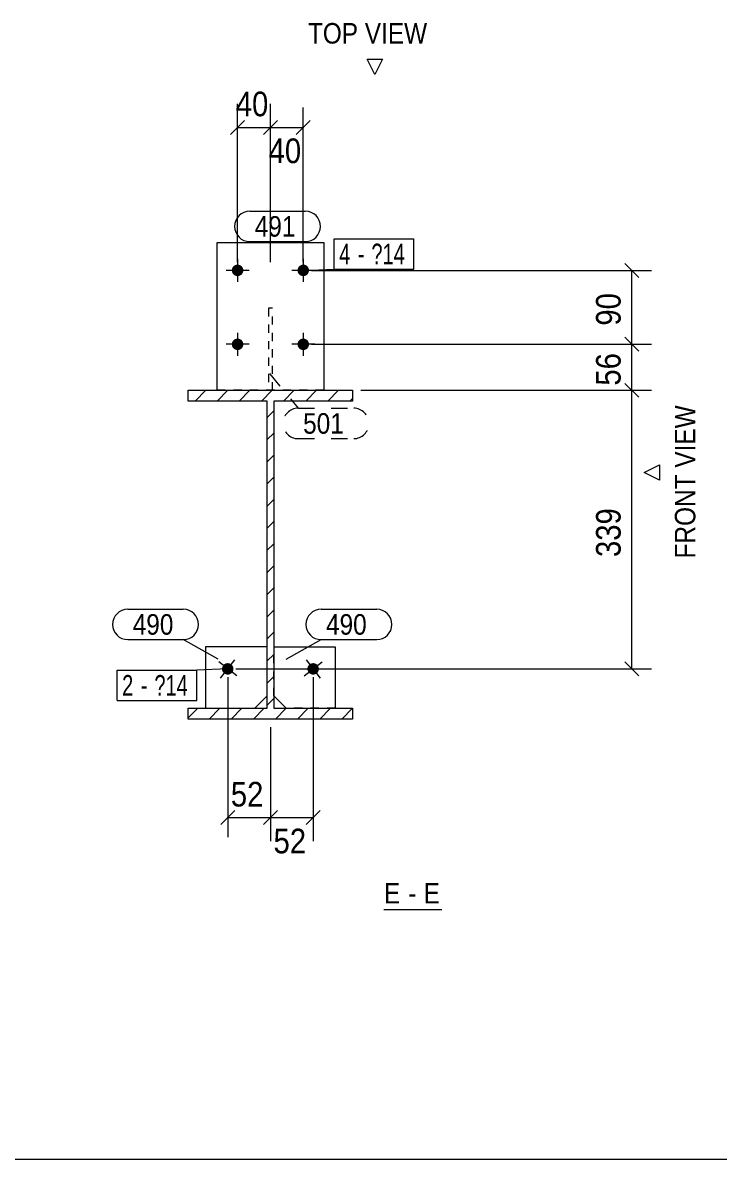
# Model space of a CAD drawing. Header units: millimetres. Extents: x 2 to 1174, y 1 to 825.
# Drawn here: x 644 to 728.8, y 5 to 143.3 of the extents above; entities that cross this region are included whole.
import ezdxf

# ---------------------------------------------------------------- set-up
doc = ezdxf.new("R2010")
doc.units = ezdxf.units.MM
for name, pattern in [('XKITLINE00', [0]), ('XKITLINE01', [4, 1, -1, 1, -1]), ('XKITLINE02', [4, 2, -2])]:
    doc.linetypes.add(name, pattern=pattern)
for name, color, linetype, lineweight in [('Bolt', 3, 'Continuous', 0), ('BoltMark', 7, 'Continuous', 0), ('Dimensions', 7, 'Continuous', 0), ('DrawingSheet', 5, 'Continuous', 0), ('OtherObjectType', 7, 'Continuous', 0), ('Part', 2, 'Continuous', 0), ('PartMark', 7, 'Continuous', 0)]:
    doc.layers.add(name, color=color, linetype=linetype, lineweight=lineweight)
doc.styles.add('ARIAL', font='ARIAL.TTF')
doc.styles.add('ARIAL_NARROW', font='ARIALN.TTF')

# ---------------------------------------------------------------- blocks, each defined once
blk = doc.blocks.new('*A2')
at = {"layer": 'Part', "color": 7, "linetype": 'XKITLINE00', "lineweight": 0}
for p, q in [((664.96, 97.28), (666.26, 98.58)), ((667.65, 97.28), (668.95, 98.58)), ((670.34, 97.28), (671.64, 98.58)), ((673.04, 97.28), (674.34, 98.58)), ((675.73, 97.28), (677.03, 98.58)), ((678.43, 97.28), (679.73, 98.58)), ((681.12, 97.28), (682.42, 98.58)), ((683.81, 97.28), (684.13, 97.6)), ((673.73, 95.28), (674.53, 96.08)), ((673.73, 92.58), (674.53, 93.38)), ((673.73, 89.89), (674.53, 90.69)), ((673.73, 87.2), (674.53, 88)), ((673.73, 84.5), (674.53, 85.3)), ((673.73, 81.81), (674.53, 82.61)), ((673.73, 79.11), (674.53, 79.91)), ((673.73, 76.42), (674.53, 77.22)), ((673.73, 73.73), (674.53, 74.53)), ((673.73, 71.03), (674.53, 71.83)), ((673.73, 68.34), (674.53, 69.14)), ((673.73, 65.64), (674.53, 66.44)), ((673.73, 62.95), (674.53, 63.75)), ((673.73, 60.26), (674.53, 61.06)), ((664.13, 58.74), (665.27, 59.88)), ((666.67, 58.58), (667.97, 59.88)), ((669.36, 58.58), (670.66, 59.88)), ((672.05, 58.58), (673.35, 59.88)), ((674.75, 58.58), (676.05, 59.88)), ((677.44, 58.58), (678.74, 59.88)), ((680.14, 58.58), (681.44, 59.88)), ((682.83, 58.58), (684.13, 59.88)), ((684.13, 59.88), (684.13, 59.88))]:
    blk.add_line(p, q, dxfattribs=at)
blk = doc.blocks.new('*A165')
at = {"layer": 'Bolt'}
blk.add_hatch(color=3, dxfattribs=at).paths.add_polyline_path([(668.47, 64.15), (668.45, 64.17), (668.43, 64.2), (668.4, 64.22), (668.38, 64.25), (668.36, 64.27), (668.34, 64.3), (668.32, 64.33), (668.31, 64.36), (668.29, 64.39), (668.28, 64.43), (668.27, 64.46), (668.26, 64.49), (668.25, 64.52), (668.24, 64.56), (668.24, 64.59), (668.23, 64.63), (668.23, 64.66), (668.23, 64.69), (668.23, 64.73), (668.24, 64.76), (668.24, 64.8), (668.25, 64.83), (668.26, 64.86), (668.27, 64.9), (668.28, 64.93), (668.29, 64.96), (668.31, 64.99), (668.32, 65.02), (668.34, 65.05), (668.36, 65.08), (668.38, 65.11), (668.4, 65.14), (668.42, 65.16), (668.45, 65.19), (668.47, 65.21), (668.5, 65.23), (668.53, 65.25), (668.56, 65.27), (668.59, 65.29), (668.62, 65.3), (668.65, 65.32), (668.68, 65.33), (668.71, 65.34), (668.74, 65.35), (668.78, 65.36), (668.81, 65.37), (668.84, 65.37), (668.88, 65.38), (668.91, 65.38), (668.95, 65.38), (668.98, 65.38), (669.02, 65.37), (669.05, 65.37), (669.08, 65.36), (669.12, 65.35), (669.15, 65.34), (669.18, 65.33), (669.21, 65.32), (669.24, 65.3), (669.28, 65.29), (669.3, 65.27), (669.33, 65.25), (669.36, 65.23), (669.39, 65.21), (669.41, 65.19), (669.44, 65.16), (669.46, 65.14), (669.48, 65.11), (669.5, 65.08), (669.52, 65.05), (669.54, 65.03), (669.56, 64.99), (669.57, 64.96), (669.58, 64.93), (669.6, 64.9), (669.61, 64.87), (669.61, 64.83), (669.62, 64.8), (669.63, 64.77), (669.63, 64.73), (669.63, 64.7), (669.63, 64.66), (669.63, 64.63), (669.63, 64.59), (669.62, 64.56), (669.61, 64.53), (669.61, 64.49), (669.6, 64.46), (669.58, 64.43), (669.57, 64.4), (669.56, 64.37), (669.54, 64.34), (669.52, 64.31), (669.5, 64.28), (669.48, 64.25), (669.46, 64.22), (669.44, 64.2), (669.41, 64.17), (669.39, 64.15), (669.36, 64.13), (669.34, 64.11), (669.31, 64.09), (669.28, 64.07), (669.25, 64.05), (669.22, 64.04), (669.18, 64.03), (669.15, 64.01), (669.12, 64), (669.09, 64), (669.05, 63.99), (669.02, 63.98), (668.98, 63.98), (668.95, 63.98), (668.92, 63.98), (668.88, 63.98), (668.85, 63.98), (668.81, 63.99), (668.78, 64), (668.75, 64), (668.71, 64.01), (668.68, 64.03), (668.65, 64.04), (668.62, 64.05), (668.59, 64.07), (668.56, 64.09), (668.53, 64.11), (668.5, 64.13)], flags=17)
at = {"layer": 'Bolt', "color": 3, "linetype": 'XKITLINE00', "lineweight": 0}
for p, q in [((670.04, 63.82), (667.83, 65.54)), ((668.07, 63.57), (669.79, 65.78))]:
    blk.add_line(p, q, dxfattribs=at)
blk = doc.blocks.new('*A166')
at = {"layer": 'Bolt'}
blk.add_hatch(color=3, dxfattribs=at).paths.add_polyline_path([(678.93, 65.25), (678.96, 65.27), (678.99, 65.29), (679.02, 65.3), (679.05, 65.32), (679.08, 65.33), (679.11, 65.34), (679.15, 65.35), (679.18, 65.36), (679.21, 65.37), (679.25, 65.37), (679.28, 65.38), (679.32, 65.38), (679.35, 65.38), (679.38, 65.38), (679.42, 65.37), (679.45, 65.37), (679.49, 65.36), (679.52, 65.35), (679.55, 65.34), (679.58, 65.33), (679.62, 65.32), (679.65, 65.3), (679.68, 65.29), (679.71, 65.27), (679.74, 65.25), (679.76, 65.23), (679.79, 65.21), (679.81, 65.19), (679.84, 65.16), (679.86, 65.14), (679.88, 65.11), (679.9, 65.08), (679.92, 65.05), (679.94, 65.02), (679.96, 64.99), (679.97, 64.96), (679.98, 64.93), (680, 64.9), (680.01, 64.86), (680.01, 64.83), (680.02, 64.8), (680.03, 64.76), (680.03, 64.73), (680.03, 64.69), (680.03, 64.66), (680.03, 64.63), (680.03, 64.59), (680.02, 64.56), (680.01, 64.52), (680.01, 64.49), (680, 64.46), (679.98, 64.43), (679.97, 64.39), (679.96, 64.36), (679.94, 64.33), (679.92, 64.3), (679.9, 64.27), (679.88, 64.25), (679.86, 64.22), (679.84, 64.2), (679.81, 64.17), (679.79, 64.15), (679.76, 64.13), (679.73, 64.11), (679.7, 64.09), (679.68, 64.07), (679.64, 64.05), (679.61, 64.04), (679.58, 64.03), (679.55, 64.01), (679.52, 64), (679.48, 64), (679.45, 63.99), (679.42, 63.98), (679.38, 63.98), (679.35, 63.98), (679.31, 63.98), (679.28, 63.98), (679.24, 63.98), (679.21, 63.99), (679.18, 64), (679.14, 64), (679.11, 64.01), (679.08, 64.03), (679.05, 64.04), (679.02, 64.05), (678.99, 64.07), (678.96, 64.09), (678.93, 64.11), (678.9, 64.13), (678.87, 64.15), (678.85, 64.17), (678.82, 64.2), (678.8, 64.22), (678.78, 64.25), (678.76, 64.28), (678.74, 64.31), (678.72, 64.34), (678.71, 64.37), (678.69, 64.4), (678.68, 64.43), (678.67, 64.46), (678.66, 64.49), (678.65, 64.53), (678.64, 64.56), (678.64, 64.59), (678.63, 64.63), (678.63, 64.66), (678.63, 64.7), (678.63, 64.73), (678.64, 64.77), (678.64, 64.8), (678.65, 64.83), (678.66, 64.87), (678.67, 64.9), (678.68, 64.93), (678.69, 64.96), (678.71, 64.99), (678.72, 65.03), (678.74, 65.05), (678.76, 65.08), (678.78, 65.11), (678.8, 65.14), (678.83, 65.16), (678.85, 65.19), (678.87, 65.21), (678.9, 65.23)], flags=17)
at = {"layer": 'Bolt', "color": 3, "linetype": 'XKITLINE00', "lineweight": 0}
for p, q in [((678.23, 63.82), (680.44, 65.54)), ((678.47, 65.78), (680.19, 63.57))]:
    blk.add_line(p, q, dxfattribs=at)
blk = doc.blocks.new('*A167')
at = {"layer": 'Bolt'}
for points in [[(670.83, 113.14), (670.83, 113.11), (670.82, 113.08), (670.82, 113.04), (670.81, 113.01), (670.8, 112.98), (670.79, 112.94), (670.78, 112.91), (670.76, 112.88), (670.75, 112.85), (670.73, 112.82), (670.71, 112.79), (670.69, 112.76), (670.67, 112.73), (670.65, 112.71), (670.63, 112.68), (670.6, 112.66), (670.58, 112.64), (670.55, 112.62), (670.52, 112.6), (670.49, 112.58), (670.46, 112.56), (670.43, 112.55), (670.4, 112.53), (670.37, 112.52), (670.33, 112.51), (670.3, 112.5), (670.27, 112.49), (670.23, 112.49), (670.2, 112.48), (670.17, 112.48), (670.13, 112.48), (670.1, 112.48), (670.06, 112.48), (670.03, 112.49), (669.99, 112.49), (669.96, 112.5), (669.93, 112.51), (669.9, 112.52), (669.86, 112.53), (669.83, 112.55), (669.8, 112.56), (669.77, 112.58), (669.74, 112.6), (669.71, 112.62), (669.69, 112.64), (669.66, 112.66), (669.64, 112.68), (669.61, 112.71), (669.59, 112.73), (669.57, 112.76), (669.55, 112.79), (669.53, 112.82), (669.51, 112.85), (669.5, 112.88), (669.48, 112.91), (669.47, 112.94), (669.46, 112.98), (669.45, 113.01), (669.44, 113.04), (669.44, 113.08), (669.43, 113.11), (669.43, 113.14), (669.43, 113.18), (669.43, 113.21), (669.43, 113.25), (669.44, 113.28), (669.44, 113.32), (669.45, 113.35), (669.46, 113.38), (669.47, 113.41), (669.48, 113.45), (669.5, 113.48), (669.51, 113.51), (669.53, 113.54), (669.55, 113.57), (669.57, 113.6), (669.59, 113.62), (669.61, 113.65), (669.64, 113.67), (669.66, 113.7), (669.69, 113.72), (669.71, 113.74), (669.74, 113.76), (669.77, 113.78), (669.8, 113.8), (669.83, 113.81), (669.86, 113.83), (669.9, 113.84), (669.93, 113.85), (669.96, 113.86), (669.99, 113.87), (670.03, 113.87), (670.06, 113.88), (670.1, 113.88), (670.13, 113.88), (670.17, 113.88), (670.2, 113.88), (670.23, 113.87), (670.27, 113.87), (670.3, 113.86), (670.33, 113.85), (670.37, 113.84), (670.4, 113.83), (670.43, 113.81), (670.46, 113.8), (670.49, 113.78), (670.52, 113.76), (670.55, 113.74), (670.58, 113.72), (670.6, 113.7), (670.63, 113.67), (670.65, 113.65), (670.67, 113.62), (670.69, 113.6), (670.71, 113.57), (670.73, 113.54), (670.75, 113.51), (670.76, 113.48), (670.78, 113.45), (670.79, 113.41), (670.8, 113.38), (670.81, 113.35), (670.82, 113.32), (670.82, 113.28), (670.83, 113.25), (670.83, 113.21), (670.83, 113.18)], [(678.83, 113.14), (678.83, 113.11), (678.82, 113.08), (678.82, 113.04), (678.81, 113.01), (678.8, 112.98), (678.79, 112.94), (678.78, 112.91), (678.76, 112.88), (678.75, 112.85), (678.73, 112.82), (678.71, 112.79), (678.69, 112.76), (678.67, 112.73), (678.65, 112.71), (678.63, 112.68), (678.6, 112.66), (678.58, 112.64), (678.55, 112.62), (678.52, 112.6), (678.49, 112.58), (678.46, 112.56), (678.43, 112.55), (678.4, 112.53), (678.37, 112.52), (678.33, 112.51), (678.3, 112.5), (678.27, 112.49), (678.23, 112.49), (678.2, 112.48), (678.17, 112.48), (678.13, 112.48), (678.1, 112.48), (678.06, 112.48), (678.03, 112.49), (677.99, 112.49), (677.96, 112.5), (677.93, 112.51), (677.9, 112.52), (677.86, 112.53), (677.83, 112.55), (677.8, 112.56), (677.77, 112.58), (677.74, 112.6), (677.71, 112.62), (677.69, 112.64), (677.66, 112.66), (677.64, 112.68), (677.61, 112.71), (677.59, 112.73), (677.57, 112.76), (677.55, 112.79), (677.53, 112.82), (677.51, 112.85), (677.5, 112.88), (677.48, 112.91), (677.47, 112.94), (677.46, 112.98), (677.45, 113.01), (677.44, 113.04), (677.44, 113.08), (677.43, 113.11), (677.43, 113.14), (677.43, 113.18), (677.43, 113.21), (677.43, 113.25), (677.44, 113.28), (677.44, 113.32), (677.45, 113.35), (677.46, 113.38), (677.47, 113.41), (677.48, 113.45), (677.5, 113.48), (677.51, 113.51), (677.53, 113.54), (677.55, 113.57), (677.57, 113.6), (677.59, 113.62), (677.61, 113.65), (677.64, 113.67), (677.66, 113.7), (677.69, 113.72), (677.71, 113.74), (677.74, 113.76), (677.77, 113.78), (677.8, 113.8), (677.83, 113.81), (677.86, 113.83), (677.9, 113.84), (677.93, 113.85), (677.96, 113.86), (677.99, 113.87), (678.03, 113.87), (678.06, 113.88), (678.1, 113.88), (678.13, 113.88), (678.17, 113.88), (678.2, 113.88), (678.23, 113.87), (678.27, 113.87), (678.3, 113.86), (678.33, 113.85), (678.37, 113.84), (678.4, 113.83), (678.43, 113.81), (678.46, 113.8), (678.49, 113.78), (678.52, 113.76), (678.55, 113.74), (678.58, 113.72), (678.6, 113.7), (678.63, 113.67), (678.65, 113.65), (678.67, 113.62), (678.69, 113.6), (678.71, 113.57), (678.73, 113.54), (678.75, 113.51), (678.76, 113.48), (678.78, 113.45), (678.79, 113.41), (678.8, 113.38), (678.81, 113.35), (678.82, 113.32), (678.82, 113.28), (678.83, 113.25), (678.83, 113.21), (678.83, 113.18)], [(670.83, 104.14), (670.83, 104.11), (670.82, 104.08), (670.82, 104.04), (670.81, 104.01), (670.8, 103.98), (670.79, 103.94), (670.78, 103.91), (670.76, 103.88), (670.75, 103.85), (670.73, 103.82), (670.71, 103.79), (670.69, 103.76), (670.67, 103.73), (670.65, 103.71), (670.63, 103.68), (670.6, 103.66), (670.58, 103.64), (670.55, 103.62), (670.52, 103.6), (670.49, 103.58), (670.46, 103.56), (670.43, 103.55), (670.4, 103.53), (670.37, 103.52), (670.33, 103.51), (670.3, 103.5), (670.27, 103.49), (670.23, 103.49), (670.2, 103.48), (670.17, 103.48), (670.13, 103.48), (670.1, 103.48), (670.06, 103.48), (670.03, 103.49), (669.99, 103.49), (669.96, 103.5), (669.93, 103.51), (669.9, 103.52), (669.86, 103.53), (669.83, 103.55), (669.8, 103.56), (669.77, 103.58), (669.74, 103.6), (669.71, 103.62), (669.69, 103.64), (669.66, 103.66), (669.64, 103.68), (669.61, 103.71), (669.59, 103.73), (669.57, 103.76), (669.55, 103.79), (669.53, 103.82), (669.51, 103.85), (669.5, 103.88), (669.48, 103.91), (669.47, 103.94), (669.46, 103.98), (669.45, 104.01), (669.44, 104.04), (669.44, 104.08), (669.43, 104.11), (669.43, 104.14), (669.43, 104.18), (669.43, 104.21), (669.43, 104.25), (669.44, 104.28), (669.44, 104.32), (669.45, 104.35), (669.46, 104.38), (669.47, 104.41), (669.48, 104.45), (669.5, 104.48), (669.51, 104.51), (669.53, 104.54), (669.55, 104.57), (669.57, 104.6), (669.59, 104.62), (669.61, 104.65), (669.64, 104.67), (669.66, 104.7), (669.69, 104.72), (669.71, 104.74), (669.74, 104.76), (669.77, 104.78), (669.8, 104.8), (669.83, 104.81), (669.86, 104.83), (669.9, 104.84), (669.93, 104.85), (669.96, 104.86), (669.99, 104.87), (670.03, 104.87), (670.06, 104.88), (670.1, 104.88), (670.13, 104.88), (670.17, 104.88), (670.2, 104.88), (670.23, 104.87), (670.27, 104.87), (670.3, 104.86), (670.33, 104.85), (670.37, 104.84), (670.4, 104.83), (670.43, 104.81), (670.46, 104.8), (670.49, 104.78), (670.52, 104.76), (670.55, 104.74), (670.58, 104.72), (670.6, 104.7), (670.63, 104.67), (670.65, 104.65), (670.67, 104.62), (670.69, 104.6), (670.71, 104.57), (670.73, 104.54), (670.75, 104.51), (670.76, 104.48), (670.78, 104.45), (670.79, 104.41), (670.8, 104.38), (670.81, 104.35), (670.82, 104.32), (670.82, 104.28), (670.83, 104.25), (670.83, 104.21), (670.83, 104.18)], [(678.83, 104.14), (678.83, 104.11), (678.82, 104.08), (678.82, 104.04), (678.81, 104.01), (678.8, 103.98), (678.79, 103.94), (678.78, 103.91), (678.76, 103.88), (678.75, 103.85), (678.73, 103.82), (678.71, 103.79), (678.69, 103.76), (678.67, 103.73), (678.65, 103.71), (678.63, 103.68), (678.6, 103.66), (678.58, 103.64), (678.55, 103.62), (678.52, 103.6), (678.49, 103.58), (678.46, 103.56), (678.43, 103.55), (678.4, 103.53), (678.37, 103.52), (678.33, 103.51), (678.3, 103.5), (678.27, 103.49), (678.23, 103.49), (678.2, 103.48), (678.17, 103.48), (678.13, 103.48), (678.1, 103.48), (678.06, 103.48), (678.03, 103.49), (677.99, 103.49), (677.96, 103.5), (677.93, 103.51), (677.9, 103.52), (677.86, 103.53), (677.83, 103.55), (677.8, 103.56), (677.77, 103.58), (677.74, 103.6), (677.71, 103.62), (677.69, 103.64), (677.66, 103.66), (677.64, 103.68), (677.61, 103.71), (677.59, 103.73), (677.57, 103.76), (677.55, 103.79), (677.53, 103.82), (677.51, 103.85), (677.5, 103.88), (677.48, 103.91), (677.47, 103.94), (677.46, 103.98), (677.45, 104.01), (677.44, 104.04), (677.44, 104.08), (677.43, 104.11), (677.43, 104.14), (677.43, 104.18), (677.43, 104.21), (677.43, 104.25), (677.44, 104.28), (677.44, 104.32), (677.45, 104.35), (677.46, 104.38), (677.47, 104.41), (677.48, 104.45), (677.5, 104.48), (677.51, 104.51), (677.53, 104.54), (677.55, 104.57), (677.57, 104.6), (677.59, 104.62), (677.61, 104.65), (677.64, 104.67), (677.66, 104.7), (677.69, 104.72), (677.71, 104.74), (677.74, 104.76), (677.77, 104.78), (677.8, 104.8), (677.83, 104.81), (677.86, 104.83), (677.9, 104.84), (677.93, 104.85), (677.96, 104.86), (677.99, 104.87), (678.03, 104.87), (678.06, 104.88), (678.1, 104.88), (678.13, 104.88), (678.17, 104.88), (678.2, 104.88), (678.23, 104.87), (678.27, 104.87), (678.3, 104.86), (678.33, 104.85), (678.37, 104.84), (678.4, 104.83), (678.43, 104.81), (678.46, 104.8), (678.49, 104.78), (678.52, 104.76), (678.55, 104.74), (678.58, 104.72), (678.6, 104.7), (678.63, 104.67), (678.65, 104.65), (678.67, 104.62), (678.69, 104.6), (678.71, 104.57), (678.73, 104.54), (678.75, 104.51), (678.76, 104.48), (678.78, 104.45), (678.79, 104.41), (678.8, 104.38), (678.81, 104.35), (678.82, 104.32), (678.82, 104.28), (678.83, 104.25), (678.83, 104.21), (678.83, 104.18)]]:
    blk.add_hatch(color=3, dxfattribs=at).paths.add_polyline_path(points, flags=17)
at = {"layer": 'Bolt', "color": 3, "linetype": 'XKITLINE00', "lineweight": 0}
for p, q in [((670.13, 114.58), (670.13, 111.78)), ((678.13, 114.58), (678.13, 111.78)), ((671.53, 113.18), (668.73, 113.18)), ((679.53, 113.18), (676.73, 113.18)), ((670.13, 105.58), (670.13, 102.78)), ((678.13, 105.58), (678.13, 102.78)), ((671.53, 104.18), (668.73, 104.18)), ((679.53, 104.18), (676.73, 104.18))]:
    blk.add_line(p, q, dxfattribs=at)
blk = doc.blocks.new('*A168')
at = {"layer": 'Part', "color": 2, "linetype": 'XKITLINE00', "lineweight": 0}
for p, q in [((664.13, 97.28), (664.13, 98.58)), ((664.13, 98.58), (684.13, 98.58)), ((684.13, 98.58), (684.13, 97.28)), ((673.73, 97.28), (664.13, 97.28)), ((673.73, 59.88), (673.73, 97.28)), ((684.13, 97.28), (674.53, 97.28)), ((674.53, 97.28), (674.53, 59.88)), ((664.13, 58.58), (664.13, 59.88)), ((664.13, 59.88), (673.73, 59.88)), ((674.53, 59.88), (684.13, 59.88)), ((684.13, 59.88), (684.13, 58.58)), ((684.13, 58.58), (664.13, 58.58))]:
    blk.add_line(p, q, dxfattribs=at)
blk = doc.blocks.new('*A169')
at = {"layer": 'Part', "color": 2, "linetype": 'XKITLINE00', "lineweight": 0}
for p, q in [((673.73, 67.38), (666.23, 67.38)), ((666.23, 67.38), (666.23, 59.88)), ((672.23, 59.88), (673.73, 61.38))]:
    blk.add_line(p, q, dxfattribs=at)
at = {"layer": 'Part', "color": 7, "linetype": 'XKITLINE01', "lineweight": 0}
for p, q in [((673.73, 61.38), (673.73, 67.38)), ((666.23, 59.88), (672.23, 59.88))]:
    blk.add_line(p, q, dxfattribs=at)
blk = doc.blocks.new('*A170')
at = {"layer": 'Part', "color": 2, "linetype": 'XKITLINE00', "lineweight": 0}
for p, q in [((674.53, 67.38), (682.03, 67.38)), ((682.03, 67.38), (682.03, 59.88)), ((676.03, 59.88), (674.53, 61.38))]:
    blk.add_line(p, q, dxfattribs=at)
at = {"layer": 'Part', "color": 7, "linetype": 'XKITLINE01', "lineweight": 0}
for p, q in [((674.53, 61.38), (674.53, 67.38)), ((682.03, 59.88), (676.03, 59.88))]:
    blk.add_line(p, q, dxfattribs=at)
blk = doc.blocks.new('*A171')
at = {"layer": 'Part', "color": 7, "linetype": 'XKITLINE01', "lineweight": 0}
for p, q in [((674.38, 108.58), (673.88, 108.58)), ((673.88, 108.58), (673.88, 98.58)), ((674.38, 98.58), (674.38, 108.58)), ((673.88, 98.58), (674.38, 98.58))]:
    blk.add_line(p, q, dxfattribs=at)
blk = doc.blocks.new('*A172')
at = {"layer": 'Part', "color": 2, "linetype": 'XKITLINE00', "lineweight": 0}
for p, q in [((667.63, 98.58), (667.63, 116.58)), ((667.63, 116.58), (680.63, 116.58)), ((680.63, 116.58), (680.63, 98.58))]:
    blk.add_line(p, q, dxfattribs=at)
at = {"layer": 'Part', "color": 7, "linetype": 'XKITLINE01', "lineweight": 0}
blk.add_line((680.63, 98.58), (667.63, 98.58), dxfattribs=at)
blk = doc.blocks.new('*A182')
at = {"layer": 'DrawingSheet', "color": 5, "linetype": 'XKITLINE00', "lineweight": 0}
blk.add_line((5, 5), (1174, 5), dxfattribs=at)
blk = doc.blocks.new('*A386')
at = {"layer": 'Dimensions', "color": 7, "linetype": 'XKITLINE00', "lineweight": 0}
for p, q in [((668.93, 63.68), (668.93, 44.18)), ((674.13, 57.58), (674.13, 44.18)), ((669.78, 47.43), (668.08, 45.73)), ((674.98, 47.43), (673.28, 45.73)), ((668.93, 46.58), (674.13, 46.58))]:
    blk.add_line(p, q, dxfattribs=at)
at = {"layer": 'Dimensions', "color": 3}
for p in [(668.93, 46.58), (674.13, 46.58)]:
    blk.add_point(p, dxfattribs=at)
at = {"layer": 'Dimensions', "color": 3, "style": 'ARIAL', "width": 0.85}
blk.add_text('52', height=3, dxfattribs=at).set_placement((669.31, 47.93))
blk = doc.blocks.new('*A387')
at = {"layer": 'Dimensions', "color": 7, "linetype": 'XKITLINE00', "lineweight": 0}
for p, q in [((679.33, 63.68), (679.33, 43.73)), ((674.13, 57.58), (674.13, 43.73)), ((674.98, 47.43), (673.28, 45.73)), ((680.18, 47.43), (678.48, 45.73)), ((674.13, 46.58), (679.33, 46.58))]:
    blk.add_line(p, q, dxfattribs=at)
at = {"layer": 'Dimensions', "color": 3}
for p in [(674.13, 46.58), (679.33, 46.58)]:
    blk.add_point(p, dxfattribs=at)
at = {"layer": 'Dimensions', "color": 3, "style": 'ARIAL', "width": 0.85}
blk.add_text('52', height=3, dxfattribs=at).set_placement((674.51, 42.23))
blk = doc.blocks.new('*A388')
at = {"layer": 'Dimensions', "color": 7, "linetype": 'XKITLINE00', "lineweight": 0}
for p, q in [((670.13, 114.18), (670.13, 133.43)), ((674.13, 114.18), (674.13, 133.43)), ((670.98, 131.43), (669.28, 129.73)), ((674.98, 131.43), (673.28, 129.73)), ((670.13, 130.58), (674.13, 130.58))]:
    blk.add_line(p, q, dxfattribs=at)
at = {"layer": 'Dimensions', "color": 3}
for p in [(670.13, 130.58), (674.13, 130.58)]:
    blk.add_point(p, dxfattribs=at)
at = {"layer": 'Dimensions', "color": 3, "style": 'ARIAL', "width": 0.85}
blk.add_text('40', height=3, dxfattribs=at).set_placement((669.91, 131.93))
blk = doc.blocks.new('*A389')
at = {"layer": 'Dimensions', "color": 7, "linetype": 'XKITLINE00', "lineweight": 0}
for p, q in [((674.13, 114.18), (674.13, 132.98)), ((678.13, 114.18), (678.13, 132.98)), ((674.98, 131.43), (673.28, 129.73)), ((678.98, 131.43), (677.28, 129.73)), ((674.13, 130.58), (678.13, 130.58))]:
    blk.add_line(p, q, dxfattribs=at)
at = {"layer": 'Dimensions', "color": 3}
for p in [(674.13, 130.58), (678.13, 130.58)]:
    blk.add_point(p, dxfattribs=at)
at = {"layer": 'Dimensions', "color": 3, "style": 'ARIAL', "width": 0.85}
blk.add_text('40', height=3, dxfattribs=at).set_placement((673.91, 126.23))
blk = doc.blocks.new('*A390')
at = {"layer": 'Dimensions', "color": 7, "linetype": 'XKITLINE00', "lineweight": 0}
for p, q in [((685.13, 98.58), (720.53, 98.58)), ((717.28, 99.43), (718.98, 97.73)), ((718.13, 64.68), (718.13, 98.58)), ((717.28, 65.53), (718.98, 63.83)), ((669.93, 64.68), (720.53, 64.68))]:
    blk.add_line(p, q, dxfattribs=at)
at = {"layer": 'Dimensions', "color": 3}
for p in [(718.13, 98.58), (718.13, 64.68)]:
    blk.add_point(p, dxfattribs=at)
at = {"layer": 'Dimensions', "color": 3, "style": 'ARIAL', "width": 0.85}
blk.add_text('339', height=3, rotation=90.0002, dxfattribs=at).set_placement((716.78, 78.29))
blk = doc.blocks.new('*A391')
at = {"layer": 'Dimensions', "color": 7, "linetype": 'XKITLINE00', "lineweight": 0}
for p, q in [((679.13, 104.18), (720.53, 104.18)), ((717.28, 105.03), (718.98, 103.33)), ((718.13, 98.58), (718.13, 104.18)), ((685.13, 98.58), (720.53, 98.58)), ((717.28, 99.43), (718.98, 97.73))]:
    blk.add_line(p, q, dxfattribs=at)
at = {"layer": 'Dimensions', "color": 3}
for p in [(718.13, 104.18), (718.13, 98.58)]:
    blk.add_point(p, dxfattribs=at)
at = {"layer": 'Dimensions', "color": 3, "style": 'ARIAL', "width": 0.85}
blk.add_text('56', height=3, rotation=90.0002, dxfattribs=at).set_placement((716.78, 99.15))
blk = doc.blocks.new('*A392')
at = {"layer": 'Dimensions', "color": 7, "linetype": 'XKITLINE00', "lineweight": 0}
for p, q in [((717.28, 114.03), (718.98, 112.33)), ((679.13, 113.18), (720.53, 113.18)), ((718.13, 104.18), (718.13, 113.18)), ((679.13, 104.18), (720.53, 104.18)), ((717.28, 105.03), (718.98, 103.33))]:
    blk.add_line(p, q, dxfattribs=at)
at = {"layer": 'Dimensions', "color": 3}
for p in [(718.13, 113.18), (718.13, 104.18)]:
    blk.add_point(p, dxfattribs=at)
at = {"layer": 'Dimensions', "color": 3, "style": 'ARIAL', "width": 0.85}
blk.add_text('90', height=3, rotation=90.0002, dxfattribs=at).set_placement((716.78, 106.45))
blk = doc.blocks.new('*A393')
at = {"layer": 'BoltMark', "color": 7, "linetype": 'XKITLINE00', "lineweight": 0}
for p, q in [((655.47, 64.53), (665.16, 64.53)), ((655.47, 60.83), (655.47, 64.53)), ((668.93, 64.68), (665.16, 64.53)), ((665.16, 60.83), (665.16, 64.53)), ((655.47, 60.83), (665.16, 60.83))]:
    blk.add_line(p, q, dxfattribs=at)
at = {"layer": 'BoltMark', "color": 3, "style": 'ARIAL_NARROW', "width": 0.85}
for s, p in [('2', (656.07, 61.43)), ('?14', (660, 61.43)), ('-', (658.34, 61.43))]:
    blk.add_text(s, height=2.5, dxfattribs=at).set_placement(p)
blk = doc.blocks.new('*A394')
at = {"layer": 'BoltMark', "color": 7, "linetype": 'XKITLINE00', "lineweight": 0}
for p, q in [((681.9, 117.03), (691.59, 117.03)), ((681.9, 113.33), (681.9, 117.03)), ((691.59, 113.33), (691.59, 117.03)), ((678.13, 113.18), (681.9, 113.33)), ((681.9, 113.33), (691.59, 113.33))]:
    blk.add_line(p, q, dxfattribs=at)
at = {"layer": 'BoltMark', "color": 3, "style": 'ARIAL_NARROW', "width": 0.85}
for s, p in [('4', (682.5, 113.93)), ('?14', (686.43, 113.93)), ('-', (684.77, 113.93))]:
    blk.add_text(s, height=2.5, dxfattribs=at).set_placement(p)
blk = doc.blocks.new('*A395')
at = {"layer": 'PartMark', "color": 7, "linetype": 'XKITLINE00', "lineweight": 0}
for p, q in [((671.62, 120.38), (678.38, 120.38)), ((671.62, 116.68), (678.38, 116.68))]:
    blk.add_line(p, q, dxfattribs=at)
for centre, start, end in [((671.62, 118.53), 90, 270), ((678.38, 118.53), 270, 90)]:
    blk.add_arc(centre, 1.85, start, end, dxfattribs=at)
at = {"layer": 'PartMark', "color": 3, "style": 'ARIAL', "width": 0.85}
blk.add_text('491', height=2.5, dxfattribs=at).set_placement((672.22, 117.28))
blk = doc.blocks.new('*A396')
at = {"layer": 'PartMark', "color": 7, "linetype": 'XKITLINE02', "lineweight": 0}
for p, q in [((674.01, 100.61), (677.51, 96.4)), ((677.51, 96.4), (684.27, 96.4)), ((677.51, 92.7), (684.27, 92.7))]:
    blk.add_line(p, q, dxfattribs=at)
for centre, start, end in [((677.51, 94.55), 90, 270), ((684.27, 94.55), 270, 90)]:
    blk.add_arc(centre, 1.85, start, end, dxfattribs=at)
at = {"layer": 'PartMark', "color": 3, "style": 'ARIAL', "width": 0.85}
blk.add_text('501', height=2.5, dxfattribs=at).set_placement((678.11, 93.3))
blk = doc.blocks.new('*A397')
at = {"layer": 'PartMark', "color": 7, "linetype": 'XKITLINE00', "lineweight": 0}
for p, q in [((680.3, 71.94), (687.07, 71.94)), ((676.06, 65.85), (680.3, 68.24)), ((680.3, 68.24), (687.07, 68.24))]:
    blk.add_line(p, q, dxfattribs=at)
for centre, start, end in [((680.3, 70.09), 90, 270), ((687.07, 70.09), 270, 90)]:
    blk.add_arc(centre, 1.85, start, end, dxfattribs=at)
at = {"layer": 'PartMark', "color": 3, "style": 'ARIAL', "width": 0.85}
blk.add_text('490', height=2.5, dxfattribs=at).set_placement((680.9, 68.84))
blk = doc.blocks.new('*A398')
at = {"layer": 'PartMark', "color": 7, "linetype": 'XKITLINE00', "lineweight": 0}
for p, q in [((656.76, 71.94), (663.52, 71.94)), ((656.76, 68.24), (663.52, 68.24)), ((667.76, 65.85), (663.52, 68.24))]:
    blk.add_line(p, q, dxfattribs=at)
for centre, start, end in [((656.76, 70.09), 90, 270), ((663.52, 70.09), 270, 90)]:
    blk.add_arc(centre, 1.85, start, end, dxfattribs=at)
at = {"layer": 'PartMark', "color": 3, "style": 'ARIAL', "width": 0.85}
blk.add_text('490', height=2.5, dxfattribs=at).set_placement((657.36, 68.84))
blk = doc.blocks.new('*A399')
at = {"layer": 'OtherObjectType', "color": 7, "linetype": 'XKITLINE00', "lineweight": 0}
for p, q in [((686.85, 137.03), (685.92, 138.9)), ((685.92, 138.9), (687.79, 138.9)), ((687.79, 138.9), (686.85, 137.03)), ((686.85, 137.03), (686.85, 137.03)), ((719.63, 88.58), (721.51, 89.52)), ((721.51, 87.64), (719.63, 88.58)), ((719.63, 88.58), (719.63, 88.58)), ((721.51, 89.52), (721.51, 87.64)), ((687.95, 35.38), (695.01, 35.38))]:
    blk.add_line(p, q, dxfattribs=at)
at = {"layer": 'OtherObjectType', "color": 7, "style": 'ARIAL', "width": 0.85}
for s, p in [('TOP VIEW', (678.7, 140.78)), ('E', (687.95, 36.13)), ('E', (692.78, 36.13)), ('-', (690.92, 36.13))]:
    blk.add_text(s, height=2.5, dxfattribs=at).set_placement(p)
blk.add_text('FRONT VIEW', height=2.5, rotation=90, dxfattribs=at).set_placement((725.88, 78.12))

msp = doc.modelspace()

# ---------------------------------------------------------------- block references
at = {"lineweight": 0}
for name in ['*A182', '*A388', '*A389', '*A395', '*A172', '*A394', '*A167', '*A392', '*A171', '*A391', '*A396', '*A2', '*A168', '*A390', '*A398', '*A397', '*A169', '*A170', '*A165', '*A166', '*A393', '*A386', '*A387']:
    msp.add_blockref(name, (0, 0), dxfattribs=at)
at = {"layer": 'OtherObjectType', "lineweight": 0}
msp.add_blockref('*A399', (0, 0), dxfattribs=at)

doc.saveas('drawing.dxf')
